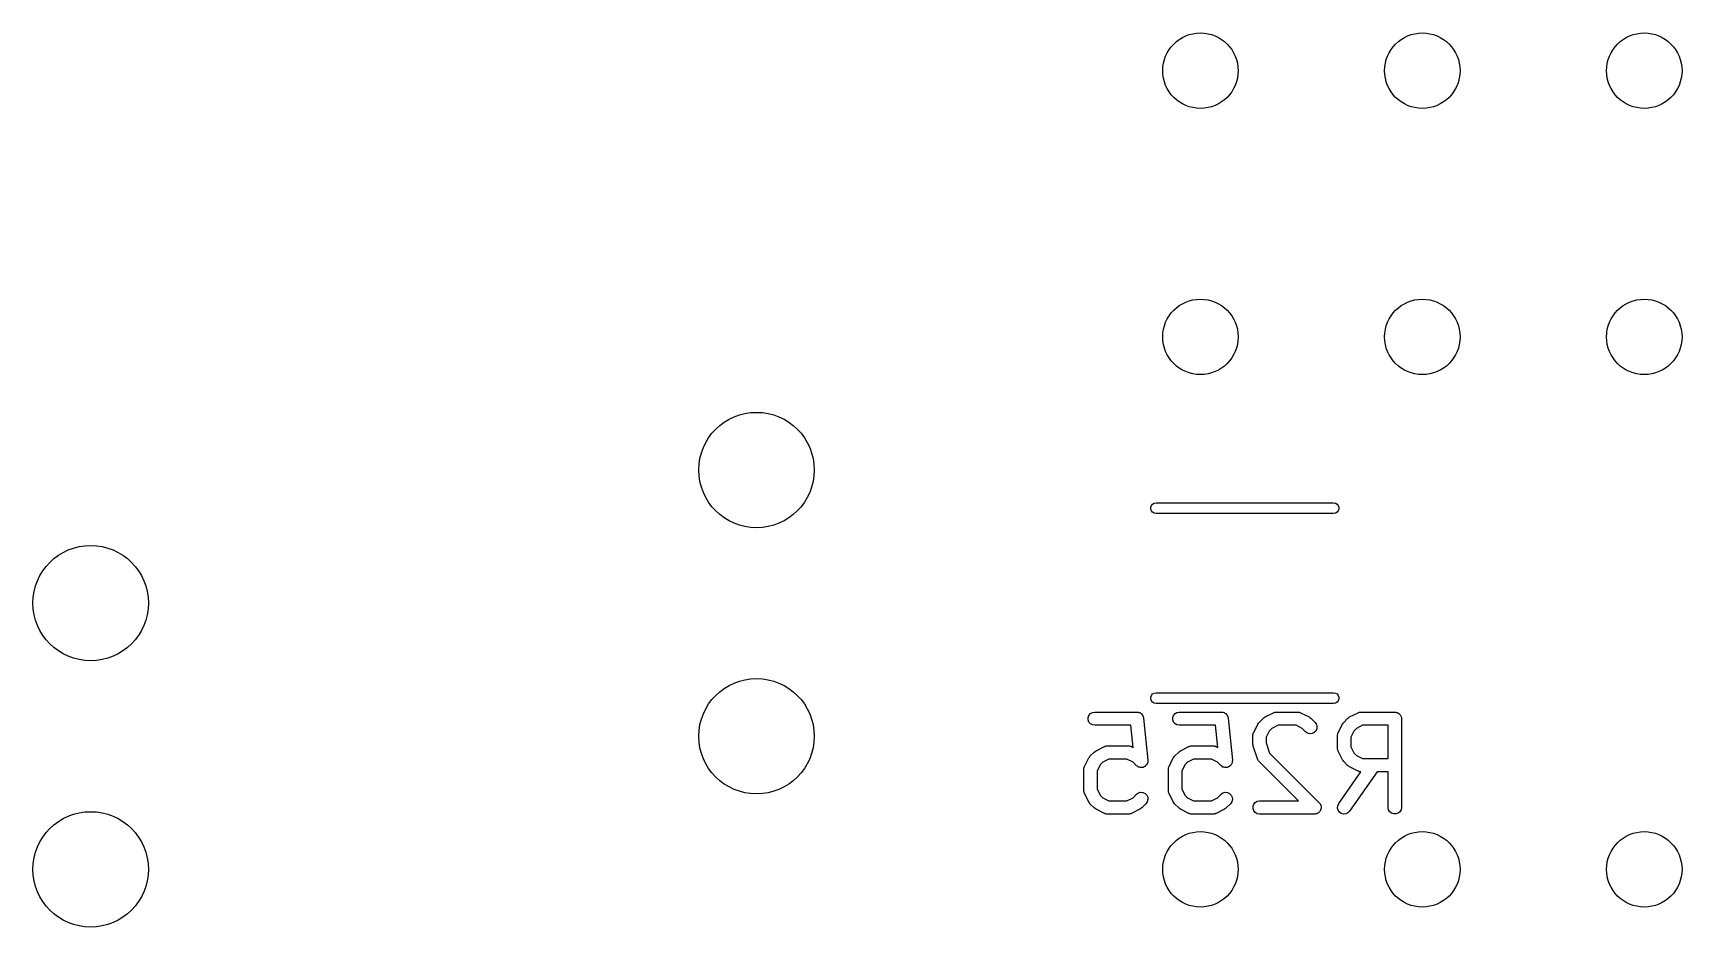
# Model space of a CAD drawing. Extents: x 25 to 326, y -201 to -21.
# Drawn here: x 299.35 to 317.93, y -200.65 to -190.57 of the extents above; entities that cross this region are included whole.
import ezdxf

# ---------------------------------------------------------------- set-up
doc = ezdxf.new("R2010")
doc.units = 0
doc.header["$MEASUREMENT"] = 0
doc.layers.add('BLACK', color=7, linetype='CONTINUOUS')

msp = doc.modelspace()

# ---------------------------------------------------------------- linework, layer by layer
at = {"layer": 'Black'}
for p, q in [((311.941, -195.92), (311.948, -195.9)), ((311.941, -195.94), (311.941, -195.92)), ((311.948, -195.96), (311.941, -195.94)), ((311.948, -195.9), (311.961, -195.884)), ((311.961, -195.976), (311.948, -195.96)), ((311.961, -195.884), (311.979, -195.874)), ((311.979, -195.874), (312, -195.87)), ((312, -195.87), (314, -195.87)), ((314, -195.87), (314.021, -195.874)), ((314.021, -195.874), (314.039, -195.884)), ((314.039, -195.884), (314.052, -195.9)), ((314.052, -195.96), (314.039, -195.976)), ((314.052, -195.9), (314.059, -195.92)), ((314.059, -195.94), (314.052, -195.96)), ((314.059, -195.92), (314.059, -195.94)), ((311.979, -195.986), (311.961, -195.976)), ((312, -195.99), (311.979, -195.986)), ((314, -195.99), (312, -195.99)), ((314.021, -195.986), (314, -195.99)), ((314.039, -195.976), (314.021, -195.986)), ((311.941, -198.06), (311.948, -198.04)), ((311.941, -198.08), (311.941, -198.06)), ((311.948, -198.1), (311.941, -198.08)), ((311.948, -198.04), (311.961, -198.024)), ((311.961, -198.116), (311.948, -198.1)), ((311.961, -198.024), (311.979, -198.014)), ((311.979, -198.126), (311.961, -198.116)), ((311.979, -198.014), (312, -198.01)), ((312, -198.13), (311.979, -198.126)), ((312, -198.01), (314, -198.01)), ((314, -198.13), (312, -198.13)), ((314, -198.01), (314.021, -198.014)), ((314.021, -198.126), (314, -198.13)), ((314.021, -198.014), (314.039, -198.024)), ((314.039, -198.116), (314.021, -198.126)), ((314.039, -198.024), (314.052, -198.04)), ((314.052, -198.1), (314.039, -198.116)), ((314.052, -198.04), (314.059, -198.06)), ((314.059, -198.08), (314.052, -198.1)), ((314.059, -198.06), (314.059, -198.08)), ((311.236, -198.289), (311.245, -198.265)), ((311.236, -198.315), (311.236, -198.289)), ((311.245, -198.34), (311.236, -198.315)), ((311.245, -198.265), (311.261, -198.245)), ((311.261, -198.36), (311.245, -198.34)), ((311.261, -198.245), (311.284, -198.232)), ((311.284, -198.373), (311.261, -198.36)), ((311.284, -198.232), (311.31, -198.227)), ((311.31, -198.377), (311.284, -198.373)), ((311.31, -198.227), (311.786, -198.227)), ((311.718, -198.377), (311.31, -198.377)), ((311.743, -198.626), (311.718, -198.377)), ((311.786, -198.227), (311.789, -198.228)), ((311.789, -198.228), (311.791, -198.228)), ((311.791, -198.228), (311.801, -198.23)), ((311.801, -198.23), (311.811, -198.232)), ((311.811, -198.232), (311.814, -198.233)), ((311.814, -198.233), (311.817, -198.234)), ((311.817, -198.234), (311.825, -198.24)), ((311.825, -198.24), (311.834, -198.245)), ((311.834, -198.245), (311.836, -198.247)), ((311.836, -198.247), (311.838, -198.249)), ((311.838, -198.249), (311.844, -198.257)), ((311.844, -198.257), (311.851, -198.265)), ((311.851, -198.265), (311.852, -198.268)), ((311.852, -198.268), (311.853, -198.27)), ((311.853, -198.27), (311.856, -198.28)), ((311.856, -198.28), (311.86, -198.289)), ((311.86, -198.289), (311.86, -198.292)), ((311.86, -198.292), (311.86, -198.295)), ((311.86, -198.295), (311.908, -198.771)), ((312.188, -198.289), (312.197, -198.265)), ((312.188, -198.315), (312.188, -198.289)), ((312.197, -198.34), (312.188, -198.315)), ((312.197, -198.265), (312.214, -198.245)), ((312.214, -198.36), (312.197, -198.34)), ((312.214, -198.245), (312.236, -198.232)), ((312.236, -198.373), (312.214, -198.36)), ((312.236, -198.232), (312.262, -198.227)), ((312.262, -198.377), (312.236, -198.373)), ((312.262, -198.227), (312.738, -198.227)), ((312.67, -198.377), (312.262, -198.377)), ((312.695, -198.626), (312.67, -198.377)), ((312.738, -198.227), (312.741, -198.228)), ((312.741, -198.228), (312.744, -198.228)), ((312.744, -198.228), (312.754, -198.23)), ((312.754, -198.23), (312.764, -198.232)), ((312.764, -198.232), (312.766, -198.233)), ((312.766, -198.233), (312.769, -198.234)), ((312.769, -198.234), (312.777, -198.24)), ((312.777, -198.24), (312.786, -198.245)), ((312.786, -198.245), (312.788, -198.247)), ((312.788, -198.247), (312.79, -198.249)), ((312.79, -198.249), (312.796, -198.257)), ((312.796, -198.257), (312.803, -198.265)), ((312.803, -198.265), (312.804, -198.268)), ((312.804, -198.268), (312.806, -198.27)), ((312.806, -198.27), (312.808, -198.28)), ((312.808, -198.28), (312.812, -198.289)), ((312.812, -198.289), (312.812, -198.292)), ((312.812, -198.292), (312.813, -198.295)), ((312.813, -198.295), (312.86, -198.771)), ((313.1, -198.459), (313.147, -198.364)), ((313.147, -198.364), (313.154, -198.354)), ((313.154, -198.354), (313.161, -198.345)), ((313.161, -198.345), (313.209, -198.297)), ((313.209, -198.297), (313.219, -198.29)), ((313.219, -198.29), (313.228, -198.283)), ((313.228, -198.283), (313.324, -198.235)), ((313.375, -198.377), (313.306, -198.412)), ((313.324, -198.235), (313.328, -198.234)), ((313.328, -198.234), (313.331, -198.232)), ((313.331, -198.232), (313.34, -198.23)), ((313.34, -198.23), (313.349, -198.228)), ((313.349, -198.228), (313.353, -198.228)), ((313.353, -198.228), (313.357, -198.227)), ((313.357, -198.227), (313.595, -198.227)), ((313.578, -198.377), (313.375, -198.377)), ((313.646, -198.412), (313.578, -198.377)), ((313.595, -198.227), (313.599, -198.228)), ((313.599, -198.228), (313.604, -198.228)), ((313.604, -198.228), (313.612, -198.23)), ((313.612, -198.23), (313.621, -198.232)), ((313.621, -198.232), (313.625, -198.234)), ((313.625, -198.234), (313.629, -198.235)), ((313.629, -198.235), (313.724, -198.283)), ((313.724, -198.283), (313.734, -198.29)), ((313.734, -198.29), (313.744, -198.297)), ((313.744, -198.297), (313.791, -198.345)), ((313.791, -198.345), (313.806, -198.366)), ((313.806, -198.366), (313.813, -198.391)), ((314.052, -198.459), (314.1, -198.364)), ((314.1, -198.364), (314.107, -198.354)), ((314.107, -198.354), (314.114, -198.345)), ((314.114, -198.345), (314.161, -198.297)), ((314.161, -198.297), (314.171, -198.29)), ((314.171, -198.29), (314.181, -198.283)), ((314.181, -198.283), (314.276, -198.235)), ((314.327, -198.377), (314.259, -198.412)), ((314.276, -198.235), (314.28, -198.234)), ((314.28, -198.234), (314.284, -198.232)), ((314.284, -198.232), (314.293, -198.23)), ((314.293, -198.23), (314.301, -198.228)), ((314.301, -198.228), (314.305, -198.228)), ((314.305, -198.228), (314.31, -198.227)), ((314.31, -198.227), (314.69, -198.227)), ((314.615, -198.377), (314.327, -198.377)), ((314.615, -198.751), (314.615, -198.377)), ((314.69, -198.227), (314.697, -198.229)), ((314.697, -198.229), (314.703, -198.229)), ((314.703, -198.229), (314.71, -198.231)), ((314.71, -198.231), (314.716, -198.232)), ((314.716, -198.232), (314.722, -198.235)), ((314.722, -198.235), (314.728, -198.237)), ((314.728, -198.237), (314.733, -198.242)), ((314.733, -198.242), (314.739, -198.245)), ((314.739, -198.245), (314.743, -198.25)), ((314.743, -198.25), (314.748, -198.254)), ((314.748, -198.254), (314.751, -198.26)), ((314.751, -198.26), (314.755, -198.265)), ((314.755, -198.265), (314.758, -198.271)), ((314.758, -198.271), (314.761, -198.277)), ((314.761, -198.277), (314.762, -198.283)), ((314.762, -198.283), (314.764, -198.289)), ((314.764, -198.289), (314.764, -198.296)), ((314.764, -198.296), (314.765, -198.302)), ((314.765, -198.302), (314.765, -199.302)), ((313.092, -198.484), (313.095, -198.476)), ((313.092, -198.489), (313.092, -198.484)), ((313.092, -198.493), (313.092, -198.489)), ((313.092, -198.588), (313.092, -198.493)), ((313.095, -198.476), (313.096, -198.467)), ((313.096, -198.467), (313.098, -198.463)), ((313.098, -198.463), (313.1, -198.459)), ((313.276, -198.442), (313.242, -198.511)), ((313.242, -198.511), (313.242, -198.576)), ((313.306, -198.412), (313.276, -198.442)), ((313.685, -198.451), (313.646, -198.412)), ((313.706, -198.466), (313.685, -198.451)), ((313.732, -198.472), (313.706, -198.466)), ((313.758, -198.47), (313.732, -198.472)), ((313.781, -198.459), (313.758, -198.47)), ((313.8, -198.441), (313.781, -198.459)), ((313.811, -198.417), (313.8, -198.441)), ((313.813, -198.391), (313.811, -198.417)), ((314.044, -198.493), (314.045, -198.489)), ((314.044, -198.636), (314.044, -198.493)), ((314.045, -198.484), (314.047, -198.476)), ((314.045, -198.489), (314.045, -198.484)), ((314.047, -198.476), (314.049, -198.467)), ((314.049, -198.467), (314.051, -198.463)), ((314.051, -198.463), (314.052, -198.459)), ((314.228, -198.442), (314.194, -198.511)), ((314.194, -198.511), (314.194, -198.618)), ((314.259, -198.412), (314.228, -198.442)), ((311.195, -198.84), (311.242, -198.745)), ((311.242, -198.745), (311.25, -198.735)), ((311.25, -198.735), (311.256, -198.726)), ((311.256, -198.726), (311.304, -198.678)), ((311.304, -198.678), (311.314, -198.671)), ((311.314, -198.671), (311.324, -198.664)), ((311.324, -198.664), (311.419, -198.616)), ((311.419, -198.616), (311.423, -198.615)), ((311.423, -198.615), (311.427, -198.613)), ((311.427, -198.613), (311.435, -198.611)), ((311.435, -198.611), (311.444, -198.609)), ((311.444, -198.609), (311.448, -198.609)), ((311.448, -198.609), (311.452, -198.608)), ((311.452, -198.608), (311.69, -198.608)), ((311.69, -198.608), (311.695, -198.609)), ((311.695, -198.609), (311.699, -198.609)), ((311.699, -198.609), (311.707, -198.611)), ((311.707, -198.611), (311.716, -198.613)), ((311.716, -198.613), (311.72, -198.615)), ((311.72, -198.615), (311.724, -198.616)), ((311.724, -198.616), (311.743, -198.626)), ((312.147, -198.84), (312.195, -198.745)), ((312.195, -198.745), (312.202, -198.735)), ((312.202, -198.735), (312.209, -198.726)), ((312.209, -198.726), (312.256, -198.678)), ((312.256, -198.678), (312.266, -198.671)), ((312.266, -198.671), (312.276, -198.664)), ((312.276, -198.664), (312.371, -198.616)), ((312.371, -198.616), (312.375, -198.615)), ((312.375, -198.615), (312.379, -198.613)), ((312.379, -198.613), (312.388, -198.611)), ((312.388, -198.611), (312.396, -198.609)), ((312.396, -198.609), (312.401, -198.609)), ((312.401, -198.609), (312.405, -198.608)), ((312.405, -198.608), (312.643, -198.608)), ((312.643, -198.608), (312.647, -198.609)), ((312.647, -198.609), (312.651, -198.609)), ((312.651, -198.609), (312.66, -198.611)), ((312.66, -198.611), (312.669, -198.613)), ((312.669, -198.613), (312.672, -198.615)), ((312.672, -198.615), (312.676, -198.616)), ((312.676, -198.616), (312.695, -198.626)), ((313.094, -198.6), (313.092, -198.588)), ((313.096, -198.612), (313.094, -198.6)), ((313.143, -198.755), (313.096, -198.612)), ((313.242, -198.576), (313.28, -198.69)), ((313.28, -198.69), (313.839, -199.249)), ((314.045, -198.64), (314.044, -198.636)), ((314.045, -198.644), (314.045, -198.64)), ((314.047, -198.653), (314.045, -198.644)), ((314.049, -198.661), (314.047, -198.653)), ((314.051, -198.665), (314.049, -198.661)), ((314.052, -198.669), (314.051, -198.665)), ((314.1, -198.764), (314.052, -198.669)), ((314.194, -198.618), (314.228, -198.687)), ((314.228, -198.687), (314.259, -198.717)), ((314.259, -198.717), (314.327, -198.751)), ((314.327, -198.751), (314.615, -198.751)), ((311.187, -198.865), (311.19, -198.857)), ((311.188, -198.87), (311.187, -198.865)), ((311.187, -198.874), (311.188, -198.87)), ((311.187, -199.112), (311.187, -198.874)), ((311.19, -198.857), (311.191, -198.848)), ((311.191, -198.848), (311.194, -198.844)), ((311.194, -198.844), (311.195, -198.84)), ((311.371, -198.823), (311.337, -198.892)), ((311.337, -198.892), (311.337, -199.094)), ((311.402, -198.793), (311.371, -198.823)), ((311.47, -198.758), (311.402, -198.793)), ((311.673, -198.758), (311.47, -198.758)), ((311.741, -198.793), (311.673, -198.758)), ((311.78, -198.832), (311.741, -198.793)), ((311.781, -198.832), (311.78, -198.832)), ((311.791, -198.839), (311.781, -198.832)), ((311.781, -198.832), (311.781, -198.832)), ((311.802, -198.847), (311.791, -198.839)), ((311.815, -198.85), (311.802, -198.847)), ((311.802, -198.847), (311.802, -198.847)), ((311.802, -198.847), (311.802, -198.847)), ((311.827, -198.853), (311.815, -198.85)), ((311.828, -198.853), (311.827, -198.853)), ((311.827, -198.853), (311.827, -198.853)), ((311.84, -198.852), (311.828, -198.853)), ((311.853, -198.851), (311.84, -198.852)), ((311.854, -198.851), (311.853, -198.851)), ((311.853, -198.851), (311.853, -198.851)), ((311.865, -198.845), (311.854, -198.851)), ((311.876, -198.84), (311.865, -198.845)), ((311.877, -198.84), (311.876, -198.84)), ((311.886, -198.83), (311.877, -198.839)), ((311.877, -198.839), (311.877, -198.84)), ((311.895, -198.822), (311.886, -198.83)), ((311.9, -198.809), (311.895, -198.821)), ((311.895, -198.821), (311.895, -198.821)), ((311.895, -198.821), (311.895, -198.822)), ((311.906, -198.798), (311.9, -198.809)), ((311.907, -198.784), (311.906, -198.797)), ((311.906, -198.797), (311.906, -198.798)), ((311.906, -198.798), (311.906, -198.798)), ((311.908, -198.772), (311.907, -198.784)), ((311.908, -198.771), (311.908, -198.772)), ((311.908, -198.772), (311.908, -198.772)), ((312.139, -198.874), (312.14, -198.87)), ((312.139, -199.112), (312.139, -198.874)), ((312.14, -198.865), (312.142, -198.857)), ((312.14, -198.87), (312.14, -198.865)), ((312.142, -198.857), (312.144, -198.848)), ((312.144, -198.848), (312.146, -198.844)), ((312.146, -198.844), (312.147, -198.84)), ((312.324, -198.823), (312.289, -198.892)), ((312.289, -198.892), (312.289, -199.094)), ((312.354, -198.793), (312.324, -198.823)), ((312.422, -198.758), (312.354, -198.793)), ((312.625, -198.758), (312.422, -198.758)), ((312.694, -198.793), (312.625, -198.758)), ((312.733, -198.832), (312.694, -198.793)), ((312.744, -198.839), (312.733, -198.832)), ((312.733, -198.832), (312.733, -198.832)), ((312.733, -198.832), (312.733, -198.832)), ((312.754, -198.847), (312.744, -198.839)), ((312.755, -198.847), (312.754, -198.847)), ((312.754, -198.847), (312.754, -198.847)), ((312.767, -198.85), (312.755, -198.847)), ((312.779, -198.853), (312.767, -198.85)), ((312.78, -198.853), (312.779, -198.853)), ((312.793, -198.852), (312.78, -198.853)), ((312.78, -198.853), (312.78, -198.853)), ((312.805, -198.851), (312.793, -198.852)), ((312.806, -198.851), (312.805, -198.851)), ((312.817, -198.845), (312.806, -198.851)), ((312.806, -198.851), (312.806, -198.851)), ((312.829, -198.84), (312.817, -198.845)), ((312.838, -198.83), (312.829, -198.839)), ((312.829, -198.839), (312.829, -198.84)), ((312.829, -198.84), (312.829, -198.84)), ((312.847, -198.822), (312.838, -198.83)), ((312.848, -198.821), (312.847, -198.821)), ((312.847, -198.821), (312.847, -198.822)), ((312.853, -198.809), (312.848, -198.821)), ((312.858, -198.798), (312.853, -198.809)), ((312.859, -198.784), (312.858, -198.797)), ((312.858, -198.797), (312.858, -198.798)), ((312.858, -198.798), (312.858, -198.798)), ((312.86, -198.772), (312.859, -198.784)), ((312.86, -198.771), (312.86, -198.772)), ((312.86, -198.772), (312.86, -198.772)), ((313.145, -198.758), (313.143, -198.755)), ((313.146, -198.763), (313.145, -198.758)), ((313.151, -198.77), (313.146, -198.763)), ((313.156, -198.778), (313.151, -198.77)), ((313.159, -198.78), (313.156, -198.778)), ((313.161, -198.784), (313.159, -198.78)), ((313.605, -199.227), (313.161, -198.784)), ((314.058, -199.259), (314.308, -198.901)), ((314.107, -198.774), (314.1, -198.764)), ((314.114, -198.784), (314.107, -198.774)), ((314.161, -198.832), (314.114, -198.784)), ((314.171, -198.838), (314.161, -198.832)), ((314.181, -198.846), (314.171, -198.838)), ((314.491, -198.901), (314.18, -199.345)), ((314.276, -198.893), (314.181, -198.846)), ((314.28, -198.895), (314.276, -198.893)), ((314.284, -198.897), (314.28, -198.895)), ((314.293, -198.898), (314.284, -198.897)), ((314.301, -198.901), (314.293, -198.898)), ((314.305, -198.9), (314.301, -198.901)), ((314.308, -198.901), (314.305, -198.9)), ((314.615, -198.901), (314.491, -198.901)), ((314.615, -199.302), (314.615, -198.901)), ((311.188, -199.116), (311.187, -199.112)), ((311.187, -199.12), (311.188, -199.116)), ((311.19, -199.129), (311.187, -199.12)), ((311.337, -199.094), (311.371, -199.163)), ((312.14, -199.116), (312.139, -199.112)), ((312.14, -199.12), (312.14, -199.116)), ((312.142, -199.129), (312.14, -199.12)), ((312.289, -199.094), (312.324, -199.163)), ((311.191, -199.138), (311.19, -199.129)), ((311.194, -199.141), (311.191, -199.138)), ((311.195, -199.145), (311.194, -199.141)), ((311.242, -199.241), (311.195, -199.145)), ((311.25, -199.25), (311.242, -199.241)), ((311.256, -199.26), (311.25, -199.25)), ((311.304, -199.308), (311.256, -199.26)), ((311.314, -199.315), (311.304, -199.308)), ((311.371, -199.163), (311.402, -199.193)), ((311.402, -199.193), (311.47, -199.227)), ((311.47, -199.227), (311.673, -199.227)), ((311.673, -199.227), (311.741, -199.193)), ((311.741, -199.193), (311.78, -199.154)), ((311.78, -199.154), (311.802, -199.139)), ((311.802, -199.139), (311.827, -199.132)), ((311.827, -199.132), (311.853, -199.135)), ((311.839, -199.308), (311.829, -199.315)), ((311.886, -199.26), (311.839, -199.308)), ((311.853, -199.135), (311.876, -199.146)), ((311.876, -199.146), (311.895, -199.164)), ((311.901, -199.239), (311.886, -199.26)), ((311.895, -199.164), (311.906, -199.188)), ((311.908, -199.214), (311.901, -199.239)), ((311.906, -199.188), (311.908, -199.214)), ((312.144, -199.138), (312.142, -199.129)), ((312.146, -199.141), (312.144, -199.138)), ((312.147, -199.145), (312.146, -199.141)), ((312.195, -199.241), (312.147, -199.145)), ((312.202, -199.25), (312.195, -199.241)), ((312.209, -199.26), (312.202, -199.25)), ((312.256, -199.308), (312.209, -199.26)), ((312.266, -199.315), (312.256, -199.308)), ((312.324, -199.163), (312.354, -199.193)), ((312.354, -199.193), (312.422, -199.227)), ((312.422, -199.227), (312.625, -199.227)), ((312.625, -199.227), (312.694, -199.193)), ((312.694, -199.193), (312.733, -199.154)), ((312.733, -199.154), (312.754, -199.139)), ((312.754, -199.139), (312.779, -199.132)), ((312.779, -199.132), (312.805, -199.135)), ((312.791, -199.308), (312.781, -199.315)), ((312.839, -199.26), (312.791, -199.308)), ((312.805, -199.135), (312.829, -199.146)), ((312.829, -199.146), (312.847, -199.164)), ((312.854, -199.239), (312.839, -199.26)), ((312.847, -199.164), (312.858, -199.188)), ((312.86, -199.214), (312.854, -199.239)), ((312.858, -199.188), (312.86, -199.214)), ((313.093, -199.289), (313.102, -199.265)), ((313.093, -199.315), (313.093, -199.289)), ((313.102, -199.265), (313.118, -199.245)), ((313.118, -199.245), (313.141, -199.232)), ((313.141, -199.232), (313.167, -199.227)), ((313.167, -199.227), (313.605, -199.227)), ((313.839, -199.249), (313.844, -199.257)), ((313.844, -199.257), (313.851, -199.265)), ((313.851, -199.265), (313.852, -199.268)), ((313.852, -199.268), (313.854, -199.271)), ((313.854, -199.271), (313.856, -199.28)), ((313.856, -199.28), (313.86, -199.289)), ((313.86, -199.289), (313.86, -199.293)), ((313.86, -199.293), (313.86, -199.296)), ((313.86, -199.296), (313.86, -199.306)), ((313.86, -199.306), (313.86, -199.315)), ((314.044, -199.309), (314.047, -199.283)), ((314.051, -199.334), (314.044, -199.309)), ((314.047, -199.283), (314.058, -199.259)), ((314.62, -199.328), (314.615, -199.302)), ((314.765, -199.302), (314.761, -199.328)), ((311.324, -199.322), (311.314, -199.315)), ((311.419, -199.369), (311.324, -199.322)), ((311.423, -199.371), (311.419, -199.369)), ((311.427, -199.373), (311.423, -199.371)), ((311.435, -199.374), (311.427, -199.373)), ((311.444, -199.377), (311.435, -199.374)), ((311.448, -199.377), (311.444, -199.377)), ((311.452, -199.377), (311.448, -199.377)), ((311.69, -199.377), (311.452, -199.377)), ((311.695, -199.377), (311.69, -199.377)), ((311.699, -199.377), (311.695, -199.377)), ((311.707, -199.374), (311.699, -199.377)), ((311.716, -199.373), (311.707, -199.374)), ((311.72, -199.371), (311.716, -199.373)), ((311.724, -199.369), (311.72, -199.371)), ((311.819, -199.322), (311.724, -199.369)), ((311.829, -199.315), (311.819, -199.322)), ((312.276, -199.322), (312.266, -199.315)), ((312.371, -199.369), (312.276, -199.322)), ((312.375, -199.371), (312.371, -199.369)), ((312.379, -199.373), (312.375, -199.371)), ((312.388, -199.374), (312.379, -199.373)), ((312.396, -199.377), (312.388, -199.374)), ((312.401, -199.377), (312.396, -199.377)), ((312.405, -199.377), (312.401, -199.377)), ((312.643, -199.377), (312.405, -199.377)), ((312.647, -199.377), (312.643, -199.377)), ((312.651, -199.377), (312.647, -199.377)), ((312.66, -199.374), (312.651, -199.377)), ((312.669, -199.373), (312.66, -199.374)), ((312.672, -199.371), (312.669, -199.373)), ((312.676, -199.369), (312.672, -199.371)), ((312.772, -199.322), (312.676, -199.369)), ((312.781, -199.315), (312.772, -199.322)), ((313.102, -199.34), (313.093, -199.315)), ((313.118, -199.36), (313.102, -199.34)), ((313.141, -199.373), (313.118, -199.36)), ((313.167, -199.377), (313.141, -199.373)), ((313.786, -199.377), (313.167, -199.377)), ((313.795, -199.376), (313.786, -199.377)), ((313.805, -199.375), (313.795, -199.376)), ((313.808, -199.373), (313.805, -199.375)), ((313.811, -199.373), (313.808, -199.373)), ((313.82, -199.368), (313.811, -199.373)), ((313.829, -199.364), (313.82, -199.368)), ((313.831, -199.361), (313.829, -199.364)), ((313.834, -199.36), (313.831, -199.361)), ((313.84, -199.352), (313.834, -199.36)), ((313.847, -199.345), (313.84, -199.352)), ((313.849, -199.342), (313.847, -199.345)), ((313.851, -199.34), (313.849, -199.342)), ((313.854, -199.331), (313.851, -199.34)), ((313.858, -199.322), (313.854, -199.331)), ((313.86, -199.315), (313.858, -199.319)), ((313.858, -199.319), (313.858, -199.322)), ((314.066, -199.355), (314.051, -199.334)), ((314.087, -199.37), (314.066, -199.355)), ((314.113, -199.377), (314.087, -199.37)), ((314.138, -199.375), (314.113, -199.377)), ((314.162, -199.364), (314.138, -199.375)), ((314.18, -199.345), (314.162, -199.364)), ((314.633, -199.351), (314.62, -199.328)), ((314.653, -199.367), (314.633, -199.351)), ((314.677, -199.376), (314.653, -199.367)), ((314.703, -199.376), (314.677, -199.376)), ((314.728, -199.367), (314.703, -199.376)), ((314.748, -199.351), (314.728, -199.367)), ((314.761, -199.328), (314.748, -199.351))]:
    msp.add_line(p, q, dxfattribs=at)
for centre, radius in [((312.5, -191), 0.425), ((315, -191), 0.425), ((317.5, -191), 0.425), ((312.5, -194), 0.425), ((315, -194), 0.425), ((317.5, -194), 0.425), ((307.5, -195.5), 0.65), ((300, -197), 0.65), ((307.5, -198.5), 0.65), ((300, -200), 0.65), ((312.5, -200), 0.425), ((315, -200), 0.425), ((317.5, -200), 0.425)]:
    msp.add_circle(centre, radius, dxfattribs=at)

doc.saveas('drawing.dxf')
